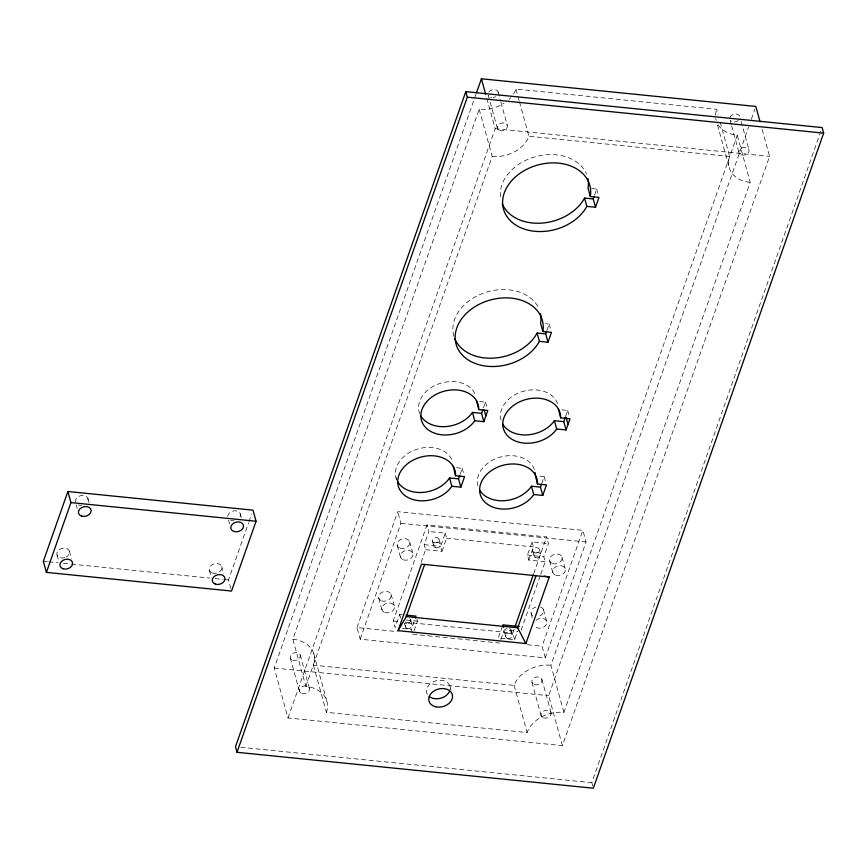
<?xml version="1.0" encoding="UTF-8"?>
<svg xmlns="http://www.w3.org/2000/svg" width="867" height="867" viewBox="0 0 867 867"><rect width="100%" height="100%" fill="white"/><g stroke="black" fill="none" stroke-linecap="round" stroke-linejoin="round"><path stroke-width="0.65" stroke-dasharray="4.33 3.25" d="M230.86 588.585L228.476 579.947L248.558 522.855M249.002 521.587L251.679 513.968M762.191 129.486L769.593 156.363L562.423 745.631L288.007 717.963L274.254 668.034L476.037 94.08M718.158 124.805A30.269 22.596 -15.4 0 0 737.232 135.252L750.215 182.395L563.886 712.403A30.269 22.596 -15.4 0 0 527.114 732.55L326.415 712.316A30.269 22.596 -15.4 0 0 305.845 686.382L292.862 639.239L479.191 109.231A30.269 22.596 -15.4 0 0 504.052 103.216M288.007 717.963L495.165 128.695L486.008 95.413M305.845 686.382L492.185 156.374L479.191 109.231M356.976 627.556L397.715 511.671L582.841 530.344L586.049 541.994L545.31 657.869L360.184 639.196L356.976 627.556L397.216 631.609M360.184 639.196L400.922 523.321L397.715 511.671M402.19 614.725L399.676 614.465L395.049 627.632L393.206 620.978L427.008 524.86L546.6 536.911L548.432 543.566L543.804 556.733L545.18 561.729L540.726 574.42M421.124 562.358L425.589 549.667L424.212 544.682L428.84 531.514L427.008 524.86M460.182 474.173L462.241 468.321L455.814 467.671M483.537 407.75L485.509 402.147L479.007 401.497M412.454 633.029L411.424 629.29L416.062 616.123M425.589 549.667L441.964 551.325L440.588 546.329L445.226 533.162L428.84 531.514M414.068 630.688L417.428 621.108L416.745 618.615M441.964 551.325L446.603 538.158L445.226 533.162M547.001 330.208L549.179 324.03L545.495 323.662M594.513 195.238L596.68 189.071L591.738 188.572M541.691 483.602L544.162 476.579L537.724 475.929M565.739 416.03L567.701 410.438L561.003 409.766M502.47 626.072L498.254 638.047L514.64 639.694L517.588 631.317M545.18 561.729L528.794 560.082L527.429 555.086L532.056 541.918L548.432 543.566M500.898 639.445L504.269 629.865L518.13 631.263M528.794 560.082L533.433 546.914L532.056 541.918M514.64 639.694L512.809 633.04L514.142 629.247M533.704 573.596L546.6 536.911M521.089 630.255L540.271 575.688M545.31 657.869L542.103 646.218L582.841 530.344M563.886 712.403L550.903 665.249L737.232 135.252M562.423 745.631L548.67 695.702L748.665 126.853M751.353 119.202L754.94 108.993M592.725 786.001L591.814 782.673L821.222 130.126M513.535 93.994A30.269 22.596 -15.4 0 0 515.973 89.073L716.662 109.318L718.071 114.411M495.165 128.695L769.593 156.363M492.185 156.374A30.269 22.596 -15.4 0 0 528.957 136.227L729.646 156.461A30.269 22.596 -15.4 0 0 750.215 182.395M400.922 523.321L586.049 541.994M446.603 538.158L533.433 546.914M424.212 544.682L440.588 546.329M527.429 555.086L543.804 556.733M43.35 561.285L47.371 561.697M48.715 561.827L58.111 562.77M63.475 563.312L70.184 563.994M71.528 564.124L209.695 578.061M215.07 578.603L223.112 579.416M224.455 579.546L228.476 579.947M406.092 619.97L417.428 621.108M393.206 620.978L398.582 621.52M405.301 622.203L512.809 633.04M402.602 628.402L411.424 629.29M527.342 644.734L542.103 646.218M412.8 634.276L499.63 643.032M292.862 639.239A30.269 22.596 -15.4 0 1 313.431 665.173L514.131 685.407A30.269 22.596 -15.4 0 1 550.903 665.249M274.254 668.034L548.67 695.702M240.853 747.289L591.814 782.673M741.187 121.532L748.947 149.698M730.231 120.784L731.282 124.631M731.64 125.91L739.042 152.787M720.174 122.052L729.646 156.461M717.508 125.043L729.44 168.371M596.68 189.071L598.642 196.202M515.973 89.073L519.127 100.55M519.474 101.818L528.957 136.227M498.124 92.054L500.595 101.016M500.942 102.295L507.293 125.336M497.387 128.424L488.219 95.142A5.191 3.869 -15.4 0 0 491.784 97.548M549.179 324.03L550.816 329.98M567.701 410.438L569.673 417.569M544.162 476.579L546.123 483.71M562 557.048L565.208 568.687M549.624 560.906L552.832 572.556M539.393 549.31L540.77 554.295M532.793 551.369L534.17 556.354M543.479 609.718L546.687 621.368M485.509 402.147L487.146 408.097M531.103 613.576L532.533 618.756M541.875 679.338L551.033 712.62M531.97 682.437L541.138 715.708M511.042 629.962L512.408 634.947M462.241 468.321L463.878 474.26M504.431 632.021L505.808 637.007M514.131 685.407L527.114 732.55M439.049 539.187L440.425 544.183M432.449 541.246L433.814 546.243M395.991 477.717L396.642 480.09M449.886 685.905L450.873 689.471M409.636 541.68L412.844 553.33M397.259 545.549L400.467 557.199M410.687 619.84L412.063 624.836M404.434 623.145L405.463 626.895M399.676 614.465L400.706 618.214M391.115 594.35L394.322 606M378.738 598.219L381.946 609.869M313.637 653.263L326.631 700.406M313.431 665.173L326.415 712.316M300.22 654.975L309.389 688.257M290.315 658.064L299.483 691.346M240.278 513.817L241.297 517.523M228.574 520.146L229.592 523.852M221.757 566.487L223.794 573.889M209.38 570.356L211.418 577.747M87.914 498.46L89.268 503.391M76.209 504.789L77.228 508.485M69.393 551.13L71.43 558.521M57.016 554.999L58.718 561.155M64.776 557.644A6.492 4.844 -15.4 0 1 56.929 552.875A6.492 4.844 -15.4 0 1 66.943 548.638A6.492 4.844 -15.4 0 1 66.326 556.993M75.537 502.318A6.492 4.844 -15.4 0 1 82.647 495.415A6.492 4.844 -15.4 0 1 87.209 502.264M81.639 505.32A6.492 4.844 -15.4 0 1 78.453 504.995M227.707 516.429A6.492 4.844 -15.4 0 1 235.824 510.815A6.492 4.844 -15.4 0 1 239.574 517.632M234.003 520.688A6.492 4.844 -15.4 0 1 230.817 520.363M738.391 120.372A5.191 3.869 -15.4 0 1 730.372 120.405M729.916 117.468A5.191 3.869 -15.4 0 1 735.563 113.978A5.191 3.869 -15.4 0 1 739.93 117.424M495.664 96.746A5.191 3.869 -15.4 0 1 493.106 97.537M488.782 92.097A5.191 3.869 -15.4 0 1 494.558 89.648A5.191 3.869 -15.4 0 1 498.287 93.051M500.454 196.809A44.759 33.412 -15.4 0 1 536.099 156.526A44.759 33.412 -15.4 0 1 586.504 174.083M453.961 336.45A44.759 33.412 -15.4 0 1 485.585 292.396A44.759 33.412 -15.4 0 1 539.046 309.053M419.812 413.852A29.402 21.957 -15.4 0 1 440.382 383.322A29.402 21.957 -15.4 0 1 475.853 396.349M396.663 479.689A29.402 21.957 -15.4 0 1 415.911 449.605A29.402 21.957 -15.4 0 1 452.032 460.214M477.901 485.975A29.402 21.957 -15.4 0 1 501.852 456.681A29.402 21.957 -15.4 0 1 535.047 472.493M501.05 420.137A29.402 21.957 -15.4 0 1 523.646 391.19A29.402 21.957 -15.4 0 1 557.774 404.607M540.564 607.041A6.492 4.844 -15.4 0 1 543.436 612.265A6.492 4.844 -15.4 0 1 537.204 616.578M532.717 615.613A6.492 4.844 -15.4 0 1 535.73 607.063M536.044 620.295A6.492 4.844 -15.4 0 1 545.777 619.916A6.492 4.844 -15.4 0 1 543.121 627.48A6.492 4.844 -15.4 0 1 534.31 625.226M409.831 618.756A3.457 2.579 -15.4 0 1 409.766 622.473A3.457 2.579 -15.4 0 1 404.954 622.983M509.482 628.532A3.457 2.579 -15.4 0 1 510.11 632.596A3.457 2.579 -15.4 0 1 504.767 632.617A3.457 2.579 -15.4 0 1 506.902 628.542M427.388 694.413A12.105 9.038 -15.4 0 1 437.25 680.497A12.105 9.038 -15.4 0 1 449.962 690.186M510.685 97.678A30.269 22.596 -15.4 0 1 508.983 99.391M716.164 120.285A30.269 22.596 -15.4 0 1 715.741 118.356M715.546 115.376A30.269 22.596 -15.4 0 1 716.662 109.318M212.307 573.033A6.492 4.844 -15.4 0 0 221.952 567.744A6.492 4.844 -15.4 0 0 212.458 564.493A6.492 4.844 -15.4 0 0 212.307 573.033M534.31 684.572A5.191 3.869 -15.4 0 0 542.027 680.346A5.191 3.869 -15.4 0 0 534.43 677.745A5.191 3.869 -15.4 0 0 534.31 684.572M543.468 717.854A5.191 3.869 -15.4 0 0 551.195 713.628A5.191 3.869 -15.4 0 0 543.598 711.027A5.191 3.869 -15.4 0 0 543.468 717.854M301.824 693.492A5.191 3.869 -15.4 0 0 309.541 689.254A5.191 3.869 -15.4 0 0 301.944 686.653A5.191 3.869 -15.4 0 0 301.824 693.492M292.656 660.21A5.191 3.869 -15.4 0 0 300.372 655.983A5.191 3.869 -15.4 0 0 292.775 653.382A5.191 3.869 -15.4 0 0 292.656 660.21M741.383 154.933A5.191 3.869 -15.4 0 0 749.099 150.695A5.191 3.869 -15.4 0 0 741.502 148.094A5.191 3.869 -15.4 0 0 741.383 154.933M499.728 130.57A5.191 3.869 -15.4 0 0 507.444 126.333A5.191 3.869 -15.4 0 0 499.847 123.732A5.191 3.869 -15.4 0 0 499.728 130.57M400.175 548.226A6.492 4.844 -15.4 0 0 409.831 542.937A6.492 4.844 -15.4 0 0 400.326 539.686A6.492 4.844 -15.4 0 0 400.175 548.226M403.393 559.876A6.492 4.844 -15.4 0 0 413.039 554.587A6.492 4.844 -15.4 0 0 403.534 551.336A6.492 4.844 -15.4 0 0 403.393 559.876M381.664 600.896A6.492 4.844 -15.4 0 0 391.31 595.607A6.492 4.844 -15.4 0 0 381.816 592.356A6.492 4.844 -15.4 0 0 381.664 600.896M552.539 563.583A6.492 4.844 -15.4 0 0 562.195 558.294A6.492 4.844 -15.4 0 0 552.691 555.043A6.492 4.844 -15.4 0 0 552.539 563.583M384.872 612.546A6.492 4.844 -15.4 0 0 394.518 607.258A6.492 4.844 -15.4 0 0 385.024 604.006A6.492 4.844 -15.4 0 0 384.872 612.546M555.758 575.233A6.492 4.844 -15.4 0 0 565.403 569.944A6.492 4.844 -15.4 0 0 555.899 566.693A6.492 4.844 -15.4 0 0 555.758 575.233M534.354 552.799A3.457 2.579 -15.4 0 0 539.502 549.971A3.457 2.579 -15.4 0 0 534.43 548.237A3.457 2.579 -15.4 0 0 534.354 552.799M433.999 542.677A3.457 2.579 -15.4 0 0 439.146 539.859A3.457 2.579 -15.4 0 0 434.085 538.125A3.457 2.579 -15.4 0 0 433.999 542.677M535.73 557.784A3.457 2.579 -15.4 0 0 540.867 554.967A3.457 2.579 -15.4 0 0 535.806 553.233A3.457 2.579 -15.4 0 0 535.73 557.784M507.368 638.437A3.457 2.579 -15.4 0 0 512.516 635.619A3.457 2.579 -15.4 0 0 507.455 633.885A3.457 2.579 -15.4 0 0 507.368 638.437M435.375 547.673A3.457 2.579 -15.4 0 0 440.523 544.844A3.457 2.579 -15.4 0 0 435.462 543.11A3.457 2.579 -15.4 0 0 435.375 547.673M407.024 628.326A3.457 2.579 -15.4 0 0 412.172 625.497A3.457 2.579 -15.4 0 0 407.1 623.763A3.457 2.579 -15.4 0 0 407.024 628.326"/><path stroke-width="1.3" d="M453.289 466.338L455.533 475.734L464.539 476.633L460.832 487.167L451.826 486.268L451.143 487.276A29.402 21.957 -15.4 0 1 404.076 494.873A29.402 21.957 -15.4 0 1 416.897 458.405A29.402 21.957 -15.4 0 1 455.576 474.661L455.533 475.734M476.438 400.5L478.692 409.549L487.796 410.47L483.862 421.665L474.758 420.744L474.292 421.438A29.402 21.957 -15.4 0 1 427.225 429.035A29.402 21.957 -15.4 0 1 440.046 392.567A29.402 21.957 -15.4 0 1 478.725 408.823L478.692 409.549M542.753 495.436L546.448 484.902L537.442 483.992L537.497 482.919A29.402 21.957 -15.4 0 0 498.818 466.663A29.402 21.957 -15.4 0 0 485.986 503.131A29.402 21.957 -15.4 0 0 533.064 495.534L533.747 494.526L531.449 486.203L540.455 487.113L542.753 495.436L533.747 494.526M558.348 408.758L560.613 417.807L569.998 418.761L566.064 429.945L556.679 429.002L556.213 429.696A29.402 21.957 -15.4 0 1 509.135 437.293A29.402 21.957 -15.4 0 1 521.956 400.825A29.402 21.957 -15.4 0 1 560.646 417.081L560.613 417.807M547.998 342.227L551.466 332.354L542.872 331.487L543.165 329.135A44.759 33.412 -15.4 0 0 485.357 301.586A44.759 33.412 -15.4 0 0 465.525 358.017A44.759 33.412 -15.4 0 0 538.082 343.614L539.404 341.36L537.117 333.047L545.701 333.914L547.998 342.227L539.404 341.36M595.499 207.267L598.967 197.394L590.329 196.516L590.622 194.165A44.759 33.412 -15.4 0 0 532.815 166.616A44.759 33.412 -15.4 0 0 512.971 223.047A44.759 33.412 -15.4 0 0 585.528 208.644L586.861 206.389L584.564 198.077L593.212 198.944L595.499 207.267L586.861 206.389M67.886 491.491L43.35 561.285L46.406 572.383L231.532 591.045L256.068 521.251L253.012 510.164L67.886 491.491L70.942 502.589L46.406 572.383M465.785 91.653L235.477 746.747L237.005 752.296L593.331 788.222L823.65 133.128L822.122 127.579L465.785 91.653L467.313 97.191L237.005 752.296M476.492 92.812L481.423 78.778L755.84 106.446L760.066 121.803M398.083 630.656L421.47 564.157L549.255 577.043L525.879 643.542L398.083 630.656L406.298 616.578L424.602 564.525M460.832 487.167L458.545 478.855L459.77 475.344M483.862 421.665L481.575 413.342L482.756 409.983M545.701 333.914L546.568 331.443M593.212 198.944L594.079 196.473M540.455 487.113L541.279 484.772M566.064 429.945L563.767 421.633L565.338 417.157M515.031 626.711L533.259 574.854M525.879 643.542L517.707 627.816L536.012 575.753M584.564 198.077L583.242 200.331A44.759 33.412 -15.4 0 1 540.098 223.198A44.759 33.412 -15.4 0 1 502.221 203.734M537.117 333.047L535.784 335.301A44.759 33.412 -15.4 0 1 492.651 358.169A44.759 33.412 -15.4 0 1 454.774 338.704M481.575 413.342L472.472 412.421L472.006 413.115A29.402 21.957 -15.4 0 1 445.042 426.629A29.402 21.957 -15.4 0 1 420.733 415.737M458.545 478.855L449.54 477.945L448.857 478.952A29.402 21.957 -15.4 0 1 421.893 492.467A29.402 21.957 -15.4 0 1 397.595 481.586M563.767 421.633L554.381 420.679L553.915 421.373A29.402 21.957 -15.4 0 1 526.952 434.887A29.402 21.957 -15.4 0 1 502.654 424.006M531.449 486.203L530.767 487.211A29.402 21.957 -15.4 0 1 503.814 500.725A29.402 21.957 -15.4 0 1 479.505 489.844M467.313 97.191L823.65 133.128M70.942 502.589L256.068 521.251M405.973 615.104L416.062 616.123M519.268 626.527L502.893 624.879L503.575 627.372M406.298 616.578L517.707 627.816M544.14 576.024L549.255 577.043M590.329 196.516L588.032 188.204L588.325 185.841A44.759 33.412 -15.4 0 0 587.902 178.645M481.423 78.778L485.65 94.135M542.872 331.487L540.585 323.174L540.878 320.812A44.759 33.412 -15.4 0 0 540.444 313.616M566.064 417.222L568.026 424.353M554.381 420.679L556.679 429.002M537.442 483.992L535.21 474.596A29.402 21.957 -15.4 0 0 535.047 472.493M484.198 410.124L485.834 416.062M472.472 412.421L474.758 420.744M449.54 477.945L451.826 486.268M449.409 691.628A12.105 9.038 -15.4 0 1 429.371 696.613M215.363 584.13A6.492 4.844 -15.4 0 0 225.008 578.842A6.492 4.844 -15.4 0 0 215.504 575.59A6.492 4.844 -15.4 0 0 215.363 584.13M233.873 531.46A6.492 4.844 -15.4 0 0 243.529 526.171A6.492 4.844 -15.4 0 0 234.025 522.92A6.492 4.844 -15.4 0 0 233.873 531.46M81.509 516.093A6.492 4.844 -15.4 0 0 91.165 510.804A6.492 4.844 -15.4 0 0 81.661 507.553A6.492 4.844 -15.4 0 0 81.509 516.093M62.998 568.763A6.492 4.844 -15.4 0 0 72.644 563.474A6.492 4.844 -15.4 0 0 63.139 560.223A6.492 4.844 -15.4 0 0 62.998 568.763M435.635 706.757A12.105 9.038 -15.4 0 0 452.498 695.616A12.105 9.038 -15.4 0 0 433.76 691.14A12.105 9.038 -15.4 0 0 435.635 706.757"/></g></svg>
